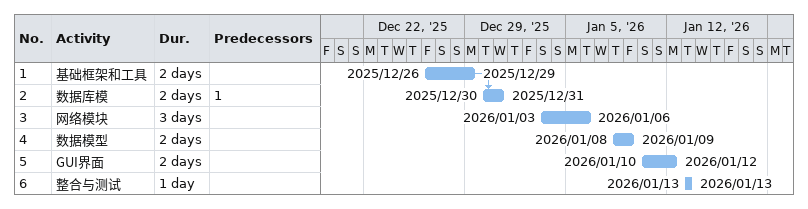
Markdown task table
| ID | Task | Duration | Start | Finish | Predecessors |
|---|---|---|---|---|---|
| 1 | 基础框架和工具 | 2d | 2025-12-26 | 2025-12-29 |  |
| 2 | 数据库模 | 2d | 2025-12-30 | 2025-12-31 | 1 |
| 3 | 网络模块 | 3d | 2026-01-03 | 2026-01-06 |  |
| 4 | 数据模型 | 2d | 2026-01-08 | 2026-01-09 |  |
| 5 | GUI界面 | 2d | 2026-01-10 | 2026-01-12 |  |
| 6 | 整合与测试 | 1d | 2026-01-13 | 2026-01-13 |  |
